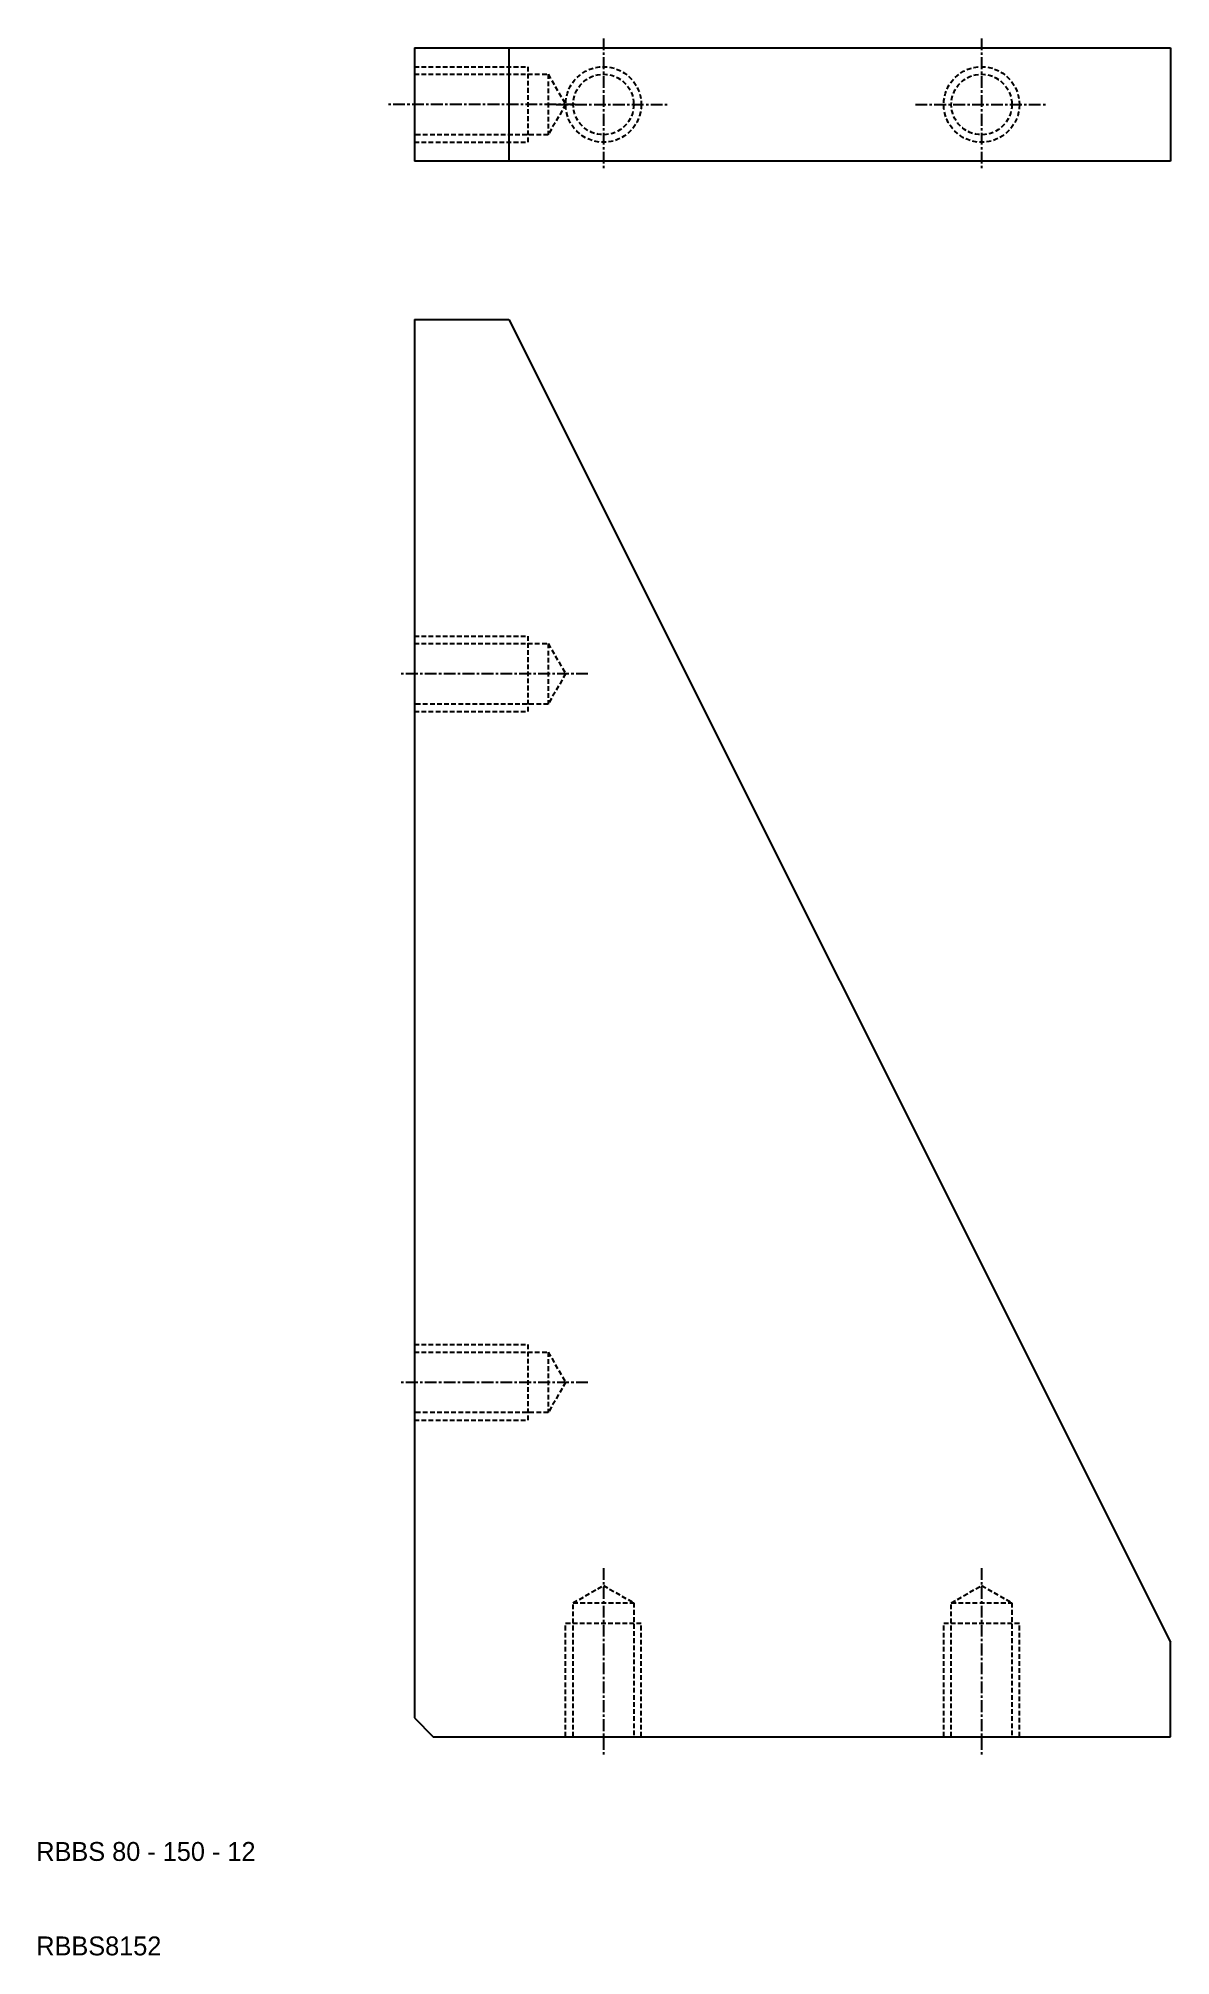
# Model space of a CAD drawing. Extents: x 10 to 130, y 10 to 213.
import ezdxf

# ---------------------------------------------------------------- set-up
doc = ezdxf.new("R2010")
doc.units = 0
doc.linetypes.add('CENTER', pattern=[2, 1.25, -0.25, 0.25, -0.25])
doc.linetypes.add('DASHED', pattern=[0.75, 0.5, -0.25])
doc.layers.get('0').update_dxf_attribs({"linetype": 'CONTINUOUS'})
doc.layers.add('CENTER', color=1, linetype='CENTER')

msp = doc.modelspace()

# ---------------------------------------------------------------- linework, layer by layer
at = {"color": 7, "linetype": 'CONTINUOUS'}
for p, q in [((50, 211.91), (130, 211.91)), ((50, 211.91), (50, 199.91)), ((60, 211.91), (60, 199.91)), ((130, 211.91), (130, 199.91)), ((130, 199.91), (50, 199.91)), ((50, 183.15), (50, 35.15)), ((50, 183.15), (60, 183.15)), ((60, 183.15), (130, 43.15)), ((130, 33.15), (130, 43.15)), ((50, 35.15), (52, 33.15)), ((52, 33.15), (130, 33.15))]:
    msp.add_line(p, q, dxfattribs=at)
at = {"color": 3, "linetype": 'DASHED'}
for p, q in [((50, 209.91), (62, 209.91)), ((50, 209.11), (64.15, 209.11)), ((62, 209.91), (62, 201.91)), ((64.15, 209.11), (66, 205.91)), ((64.15, 209.11), (64.15, 202.71)), ((66, 205.91), (64.15, 202.71)), ((64.15, 202.71), (50, 202.71)), ((50, 201.91), (62, 201.91)), ((50, 149.65), (62, 149.65)), ((50, 148.85), (64.15, 148.85)), ((62, 149.65), (62, 141.65)), ((64.15, 148.85), (64.15, 142.45)), ((64.15, 148.85), (66, 145.65)), ((66, 145.65), (64.15, 142.45)), ((64.15, 142.45), (50, 142.45)), ((50, 141.65), (62, 141.65)), ((50, 74.65), (62, 74.65)), ((50, 73.85), (64.15, 73.85)), ((62, 74.65), (62, 66.65)), ((64.15, 73.85), (64.15, 67.45)), ((64.15, 73.85), (66, 70.65)), ((66, 70.65), (64.15, 67.45)), ((64.15, 67.45), (50, 67.45)), ((50, 66.65), (62, 66.65)), ((66.8, 47.31), (70, 49.15)), ((70, 49.15), (73.2, 47.31)), ((106.8, 47.31), (110, 49.15)), ((110, 49.15), (113.2, 47.31)), ((66.8, 33.15), (66.8, 47.31)), ((66.8, 47.31), (73.2, 47.31)), ((73.2, 47.31), (73.2, 33.15)), ((106.8, 33.15), (106.8, 47.31)), ((106.8, 47.31), (113.2, 47.31)), ((113.2, 47.31), (113.2, 33.15)), ((66, 33.15), (66, 45.15)), ((66, 45.15), (74, 45.15)), ((74, 33.15), (74, 45.15)), ((106, 33.15), (106, 45.15)), ((106, 45.15), (114, 45.15)), ((114, 33.15), (114, 45.15))]:
    msp.add_line(p, q, dxfattribs=at)
for centre, radius in [((70, 205.91), 4), ((70, 205.91), 3.2), ((110, 205.91), 4), ((110, 205.91), 3.2)]:
    msp.add_circle(centre, radius, dxfattribs=at)
at = {"layer": 'CENTER', "color": 1, "linetype": 'CENTER'}
for p, q in [((70, 212.91), (70, 198.91)), ((110, 212.91), (110, 198.91)), ((67, 205.91), (47, 205.91)), ((65, 205.91), (77, 205.91)), ((103, 205.91), (117, 205.91)), ((68.35, 145.65), (48.35, 145.65)), ((68.35, 70.65), (48.35, 70.65)), ((70, 51), (70, 31)), ((110, 51), (110, 31))]:
    msp.add_line(p, q, dxfattribs=at)

# ---------------------------------------------------------------- texts
at = {"color": 7, "linetype": 'CONTINUOUS'}
for s, p in [('RBBS 80 - 150 - 12', (10, 20)), ('RBBS8152', (10, 10))]:
    msp.add_text(s, height=2, dxfattribs=at).set_placement(p)

doc.saveas('drawing.dxf')
